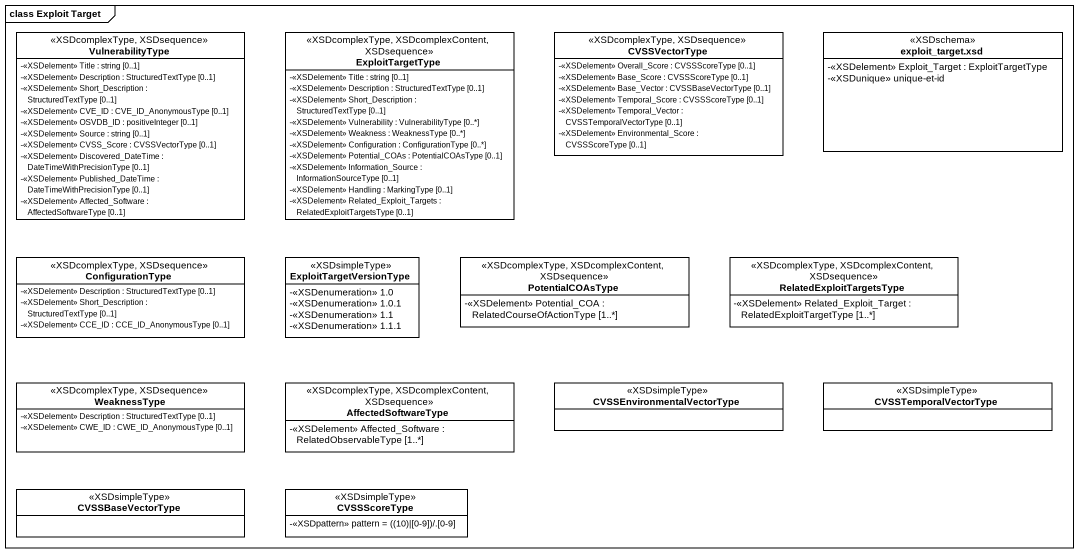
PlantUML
@startuml
mainframe class Exploit Target
hide circle
hide empty members
skinparam classAttributeIconSize 0
class VulnerabilityType <<XSDcomplexType, XSDsequence>> {
  -<<XSDelement>> Title : string [0..1]
  -<<XSDelement>> Description : StructuredTextType [0..1]
  -<<XSDelement>> Short_Description : StructuredTextType [0..1]
  -<<XSDelement>> CVE_ID : CVE_ID_AnonymousType [0..1]
  -<<XSDelement>> OSVDB_ID : positiveInteger [0..1]
  -<<XSDelement>> Source : string [0..1]
  -<<XSDelement>> CVSS_Score : CVSSVectorType [0..1]
  -<<XSDelement>> Discovered_DateTime : DateTimeWithPrecisionType [0..1]
  -<<XSDelement>> Published_DateTime : DateTimeWithPrecisionType [0..1]
  -<<XSDelement>> Affected_Software : AffectedSoftwareType [0..1]
}
class ExploitTargetType <<XSDcomplexType, XSDcomplexContent, XSDsequence>> {
  -<<XSDelement>> Title : string [0..1]
  -<<XSDelement>> Description : StructuredTextType [0..1]
  -<<XSDelement>> Short_Description : StructuredTextType [0..1]
  -<<XSDelement>> Vulnerability : VulnerabilityType [0..*]
  -<<XSDelement>> Weakness : WeaknessType [0..*]
  -<<XSDelement>> Configuration : ConfigurationType [0..*]
  -<<XSDelement>> Potential_COAs : PotentialCOAsType [0..1]
  -<<XSDelement>> Information_Source : InformationSourceType [0..1]
  -<<XSDelement>> Handling : MarkingType [0..1]
  -<<XSDelement>> Related_Exploit_Targets : RelatedExploitTargetsType [0..1]
}
class CVSSVectorType <<XSDcomplexType, XSDsequence>> {
  -<<XSDelement>> Overall_Score : CVSSScoreType [0..1]
  -<<XSDelement>> Base_Score : CVSSScoreType [0..1]
  -<<XSDelement>> Base_Vector : CVSSBaseVectorType [0..1]
  -<<XSDelement>> Temporal_Score : CVSSScoreType [0..1]
  -<<XSDelement>> Temporal_Vector : CVSSTemporalVectorType [0..1]
  -<<XSDelement>> Environmental_Score : CVSSScoreType [0..1]
}
class "exploit_target.xsd" as exploit_target_xsd <<XSDschema>> {
  -<<XSDelement>> Exploit_Target : ExploitTargetType
  -<<XSDunique>> unique-et-id
}
class ConfigurationType <<XSDcomplexType, XSDsequence>> {
  -<<XSDelement>> Description : StructuredTextType [0..1]
  -<<XSDelement>> Short_Description : StructuredTextType [0..1]
  -<<XSDelement>> CCE_ID : CCE_ID_AnonymousType [0..1]
}
class ExploitTargetVersionType <<XSDsimpleType>> {
  -<<XSDenumeration>> 1.0
  -<<XSDenumeration>> 1.0.1
  -<<XSDenumeration>> 1.1
  -<<XSDenumeration>> 1.1.1
}
class PotentialCOAsType <<XSDcomplexType, XSDcomplexContent, XSDsequence>> {
  -<<XSDelement>> Potential_COA : RelatedCourseOfActionType [1..*]
}
class RelatedExploitTargetsType <<XSDcomplexType, XSDcomplexContent, XSDsequence>> {
  -<<XSDelement>> Related_Exploit_Target : RelatedExploitTargetType [1..*]
}
class WeaknessType <<XSDcomplexType, XSDsequence>> {
  -<<XSDelement>> Description : StructuredTextType [0..1]
  -<<XSDelement>> CWE_ID : CWE_ID_AnonymousType [0..1]
}
class AffectedSoftwareType <<XSDcomplexType, XSDcomplexContent, XSDsequence>> {
  -<<XSDelement>> Affected_Software : RelatedObservableType [1..*]
}
class CVSSEnvironmentalVectorType <<XSDsimpleType>>
class CVSSTemporalVectorType <<XSDsimpleType>>
class CVSSBaseVectorType <<XSDsimpleType>>
class CVSSScoreType <<XSDsimpleType>> {
  {field} -<<XSDpattern>> pattern = ((10)|[0-9])/.[0-9]
}
@enduml
